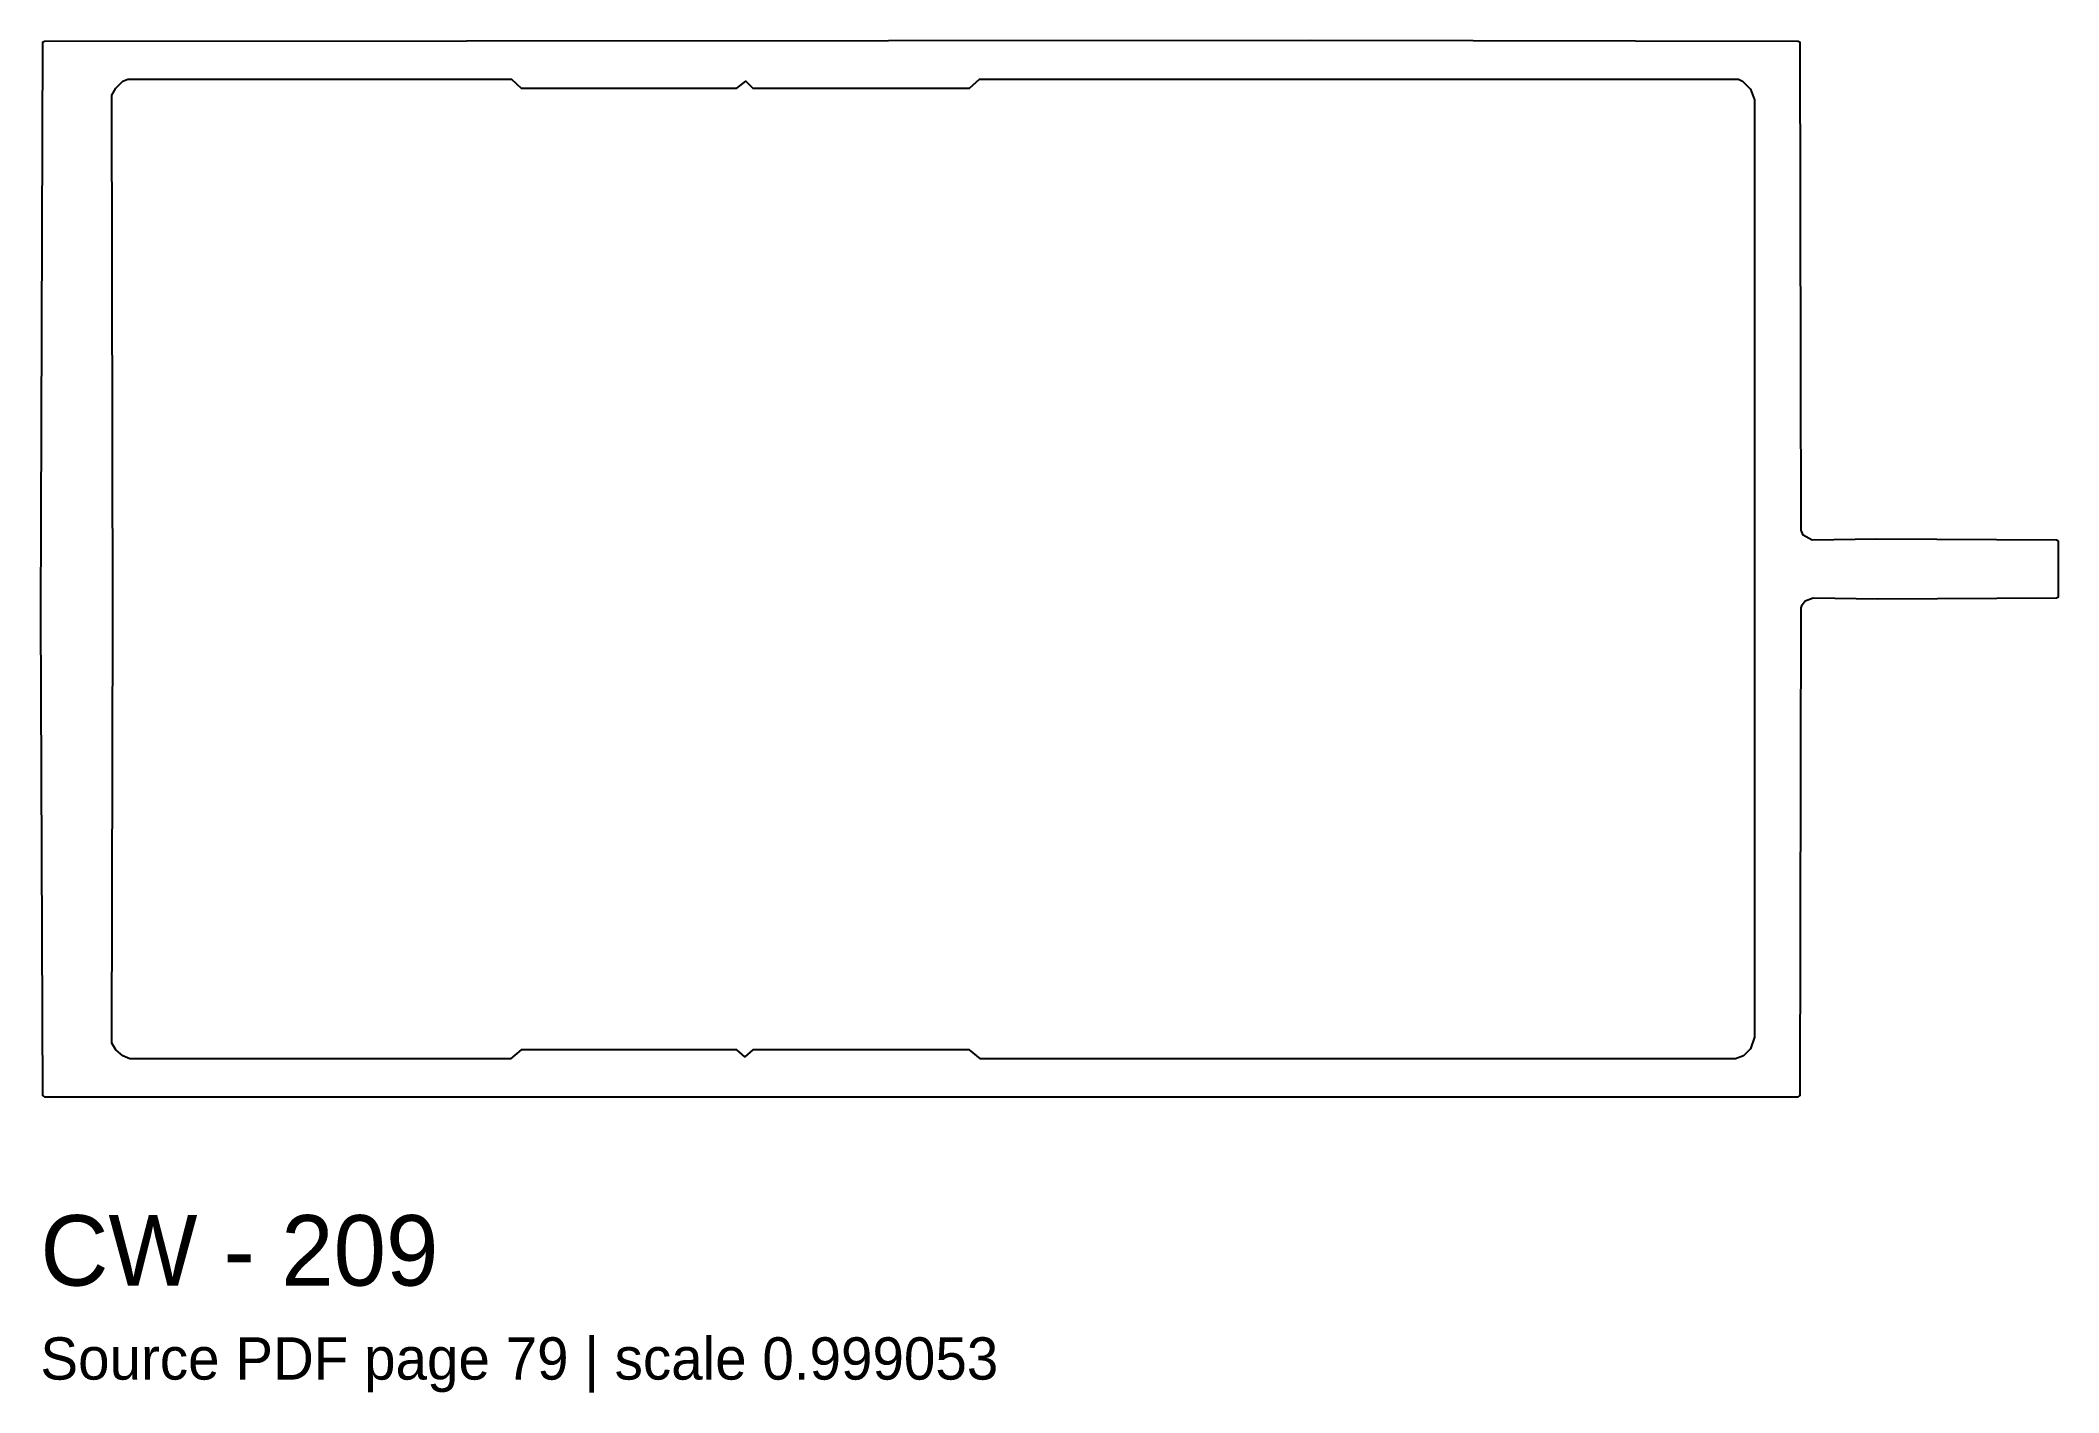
# Model space of a CAD drawing. Header units: millimetres. Extents: x 0 to 85.9, y -12.6 to 45.
import ezdxf

# ---------------------------------------------------------------- set-up
doc = ezdxf.new("R2010")
doc.units = ezdxf.units.MM
doc.layers.add('INFO', color=7, linetype='Continuous')
doc.layers.add('PROFILE', color=7, linetype='Continuous')

msp = doc.modelspace()

# ---------------------------------------------------------------- linework, layer by layer
at = {"layer": 'PROFILE'}
for points in [[(85.898, 23.684), (85.813, 23.727), (78.158, 23.769), (75.409, 23.727), (75.028, 23.938), (74.944, 24.149), (74.901, 44.915), (74.817, 44.958), (54.051, 45), (0.169, 44.958), (0.085, 44.915), (0, 20.555), (0.085, 0.085), (0.169, 0.042), (74.817, 0.042), (74.901, 0.085), (74.944, 20.851), (74.986, 20.977), (75.113, 21.147), (75.451, 21.273), (78.2, 21.231), (85.813, 21.273), (85.898, 21.316)], [(3.214, 42.97), (3.51, 43.266), (3.722, 43.351), (20.047, 43.351), (20.47, 42.97), (29.648, 42.97), (30.028, 43.266), (30.324, 42.97), (39.544, 42.97), (39.967, 43.351), (72.279, 43.351), (72.448, 43.266), (72.787, 42.928), (72.956, 42.462), (72.956, 2.58), (72.787, 2.072), (72.491, 1.776), (72.152, 1.649), (40.009, 1.649), (39.544, 2.03), (30.324, 2.03), (29.986, 1.734), (29.648, 2.03), (20.47, 2.03), (20.005, 1.649), (3.806, 1.649), (3.51, 1.776), (3.214, 2.03), (3.045, 2.326), (3.087, 20.555), (3.045, 42.674)]]:
    msp.add_lwpolyline(points, close=True, dxfattribs=at)

# ---------------------------------------------------------------- texts
at = {"layer": 'INFO'}
for s, height, p in [('CW - 209', 3, (0, -8)), ('Source PDF page 79 | scale 0.999053', 1.8, (0, -12))]:
    msp.add_text(s, height=height, dxfattribs=at).set_placement(p)

doc.saveas('drawing.dxf')
